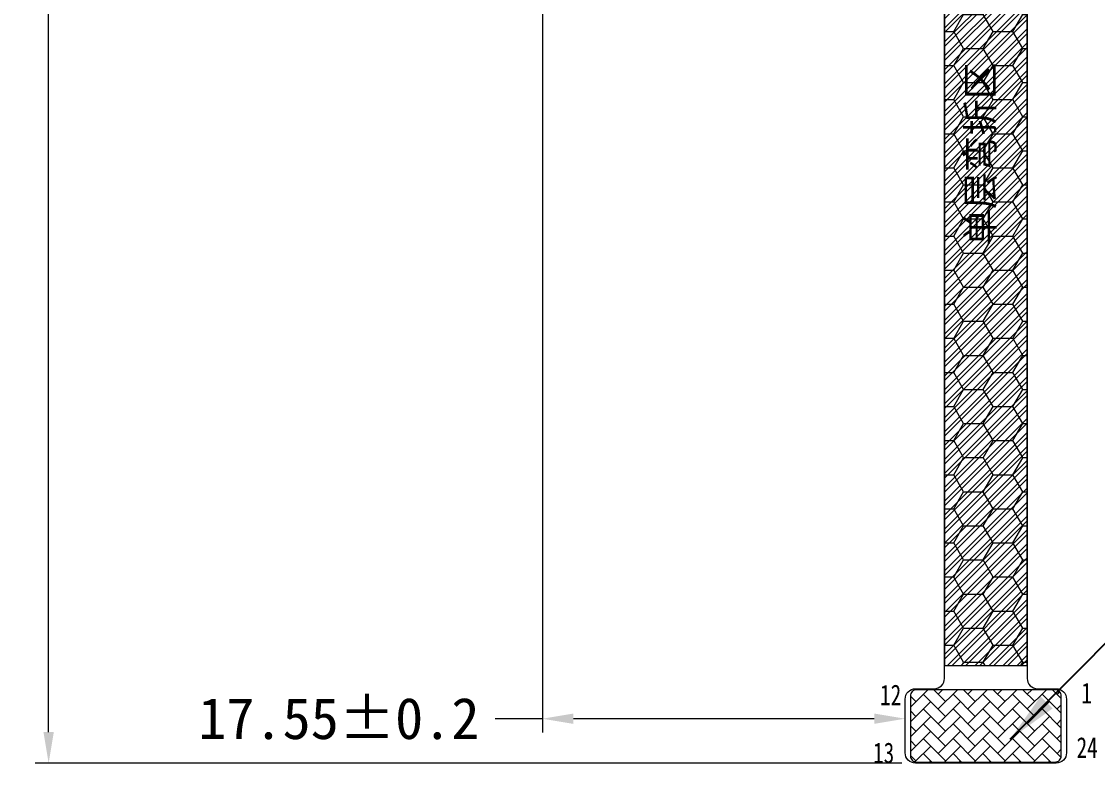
# Model space of a CAD drawing. Header units: millimetres. Extents: x -2596 to -724, y -1791 to -1070.
# Drawn here: x -2133.5 to -2081.5, y -1685.8 to -1649.9 of the extents above; entities that cross this region are included whole.
import ezdxf

# ---------------------------------------------------------------- set-up
doc = ezdxf.new("R2010")
doc.units = ezdxf.units.MM
doc.layers.add('EMI', color=150, linetype='Continuous')
doc.layers.add('FPC', color=30, linetype='Continuous')
for name, color, linetype, lineweight in [('Main-FPC', 2, 'Continuous', 5), ('TFPC', 50, 'Continuous', 5), ('标注', 3, 'Continuous', 15)]:
    doc.layers.add(name, color=color, linetype=linetype, lineweight=lineweight)
doc.styles.add('ROMANC', font='romanc.shx', dxfattribs={"bigfont": 'gbcbig.shx'})
doc.styles.get("Standard").update_dxf_attribs({"font": 'txt.shx'})
doc.styles.add('W0$254', font='', dxfattribs={"width": 0.75})
doc.styles.add('宋', font='', dxfattribs={"height": 2})
doc.styles.add('宋体', font='', dxfattribs={"width": 0.75})
doc.styles.add('汉字', font='')
doc.styles.get('W0$254').set_extended_font_data('SimSun')
doc.styles.get('宋').set_extended_font_data('SimSun')
doc.styles.get('宋体').set_extended_font_data('SimSun')
doc.styles.get('汉字').set_extended_font_data('SimSun')
doc.dimstyles.new('ISO-25$7', dxfattribs={"dimscale": 0.5, "dimtxt": 2.5, "dimasz": 2, "dimexe": 0.65, "dimexo": 0, "dimtad": 0, "dimtoh": 1, "dimzin": 1, "dimdsep": 46, "dimtxsty": '宋体', "dimcen": 1.6, "dimclrt": 7, "dimazin": 0, "dimtfac": 1, "dimtix": 1, "dimtmove": 1, "dimatfit": 3, "dimfxl": 1, "dimtolj": 1, "dimtzin": 1, "dimarcsym": 0})
doc.dimstyles.new('YanXiu', dxfattribs={"dimtxt": 2.5, "dimasz": 2.2, "dimexe": 0.66, "dimexo": 0.66, "dimgap": 0.66, "dimtad": 0, "dimdsep": 46, "dimtxsty": 'ROMANC', "dimcen": 0, "dimclrd": 256, "dimclre": 131, "dimclrt": 42, "dimazin": 2, "dimtfac": 1, "dimtofl": 0, "dimtmove": 0, "dimatfit": 3, "dimfxl": 1, "dimlwd": 5, "dimlwe": 5, "dimarcsym": 0})

# ---------------------------------------------------------------- blocks, each defined once
blk = doc.blocks.new('*D650')
at = {"layer": 'Defpoints', "color": 0}
for p in [(-2108.352, -1609.987), (-2090.804, -1683.659), (-2090.804, -1684.007)]:
    blk.add_point(p, dxfattribs=at)
at = {"layer": '标注', "lineweight": 5}
for p, q in [((-2108.352, -1610.647), (-2108.352, -1684.319)), ((-2090.804, -1683.347), (-2090.804, -1682.999)), ((-2108.352, -1683.659), (-2110.637, -1683.659)), ((-2092.304, -1683.659), (-2106.852, -1683.659))]:
    blk.add_line(p, q, dxfattribs=at)
at = {"layer": '标注'}
for points in [[(-2106.852, -1683.409), (-2106.852, -1683.909), (-2108.352, -1683.659)], [(-2092.304, -1683.409), (-2092.304, -1683.909), (-2090.804, -1683.659)]]:
    blk.add_solid(points, dxfattribs=at)
at = {"layer": '标注', "insert": (-2118.196, -1683.659), "char_height": 2, "attachment_point": 5, "style": '宋'}
blk.add_mtext('17.55±0.2', dxfattribs=at)
blk = doc.blocks.new('*D652')
at = {"layer": 'Defpoints', "color": 0}
for p in [(-2105.502, -1612.837), (-2132.231, -1685.807), (-2090.304, -1685.807)]:
    blk.add_point(p, dxfattribs=at)
at = {"layer": '标注', "lineweight": 5}
for p, q in [((-2106.162, -1612.837), (-2132.891, -1612.837)), ((-2132.231, -1614.337), (-2132.231, -1623.649)), ((-2132.231, -1684.307), (-2132.231, -1638.913)), ((-2090.964, -1685.807), (-2132.891, -1685.807))]:
    blk.add_line(p, q, dxfattribs=at)
at = {"layer": '标注'}
for points in [[(-2132.481, -1614.337), (-2131.981, -1614.337), (-2132.231, -1612.837)], [(-2132.481, -1684.307), (-2131.981, -1684.307), (-2132.231, -1685.807)]]:
    blk.add_solid(points, dxfattribs=at)
at = {"layer": '标注', "insert": (-2132.231, -1631.281), "char_height": 2, "attachment_point": 5, "rotation": 90, "style": '宋'}
blk.add_mtext('72.97±0.5', dxfattribs=at)

msp = doc.modelspace()

# ---------------------------------------------------------------- hatches: boundary and pattern name
at = {"layer": 'EMI', "lineweight": 5}
h = msp.add_hatch(dxfattribs=at)
h.set_pattern_fill('HONEY', color=256, scale=0.3)
h.set_pattern_definition([(0, (-482.0658, 0.1958), (1.42875, 0.824889), [0.9525, -1.905]), (120, (-482.0658, 0.1958), (-1.42874983, 0.8248893), [0.9525, -1.905]), (60, (-482.0658, 0.1958), (1.7e-07, 1.6497783), [-1.905, 0.9525])])
h.paths.add_polyline_path([(-2082.904, -1635.935), (-2073.572, -1635.935, 0.414214), (-2072.572, -1634.935), (-2072.572, -1631.401), (-2081.918, -1631.401), (-2081.918, -1625.131), (-2097.662, -1625.131), (-2097.662, -1627.081, -0.414214), (-2098.662, -1628.081), (-2107.852, -1628.081), (-2107.852, -1630.694), (-2096.775, -1630.694), (-2096.775, -1635.935), (-2090.904, -1635.935, -0.414214), (-2088.904, -1637.935), (-2088.904, -1681.081), (-2084.904, -1681.081), (-2084.904, -1637.935, -0.414214)])
at = {"layer": 'Main-FPC', "lineweight": 5}
h = msp.add_hatch(dxfattribs=at)
h.set_pattern_fill('AR-HBONE', color=4, scale=0.005, angle=180)
h.set_pattern_definition([(225, (-3624.11486, -1844.47373), (-2e-16, -0.71842049), [1.524, -0.508]), (315, (-3624.47407, -1844.83294), (-2e-16, -0.71842049), [1.524, -0.508])])
edge = h.paths.add_edge_path()
edge.add_line((-2083.554, -1682.257), (-2090.254, -1682.257))
edge.add_arc((-2090.254, -1682.557), 0.3, 90, 180)
edge.add_line((-2090.554, -1682.557), (-2090.554, -1685.457))
edge.add_arc((-2090.254, -1685.457), 0.3, 180, 270)
edge.add_line((-2090.254, -1685.757), (-2083.554, -1685.757))
edge.add_arc((-2083.554, -1685.457), 0.3, 270, 360)
edge.add_line((-2083.254, -1685.457), (-2083.254, -1682.557))
edge.add_arc((-2083.554, -1682.557), 0.3, 360, 450)
at = {"layer": 'TFPC', "lineweight": 5}
h = msp.add_hatch(dxfattribs=at)
h.set_pattern_fill('ANSI32', color=252, scale=0.05)
h.set_pattern_definition([(45, (-3624.11486, -1844.47373), (-0.3367596, 0.3367596), []), (45, (-3623.89035, -1844.47373), (-0.3367596, 0.3367596), [])])
h.paths.add_polyline_path([(-2084.904, -1637.935), (-2088.904, -1637.935), (-2088.904, -1681.081), (-2084.904, -1681.081)])

# ---------------------------------------------------------------- linework, layer by layer
at = {"layer": 'EMI', "lineweight": 5}
msp.add_lwpolyline([(-2098.662, -1628.081), (-2107.852, -1628.081), (-2107.852, -1630.694), (-2096.775, -1630.694), (-2096.775, -1635.935), (-2090.904, -1635.935, -0.414214), (-2088.904, -1637.935), (-2088.904, -1681.081), (-2084.904, -1681.081), (-2084.904, -1637.935, -0.414214), (-2082.904, -1635.935), (-2073.572, -1635.935, 0.414214), (-2072.572, -1634.935), (-2072.572, -1631.401), (-2081.918, -1631.401), (-2081.918, -1625.131), (-2097.662, -1625.131), (-2097.662, -1627.081, -0.414214)], format="xyb", close=True, dxfattribs=at)
at = {"layer": 'EMI', "color": 0, "lineweight": 5}
msp.add_lwpolyline([(-2073.572, -1635.935), (-2082.904, -1635.935, 0.414214), (-2084.904, -1637.935), (-2084.904, -1681.707, 0.414214), (-2084.404, -1682.207), (-2083.504, -1682.207, -0.414214), (-2083.004, -1682.707), (-2083.004, -1685.307, -0.414214), (-2083.504, -1685.807), (-2090.304, -1685.807, -0.414214), (-2090.804, -1685.307), (-2090.804, -1682.707, -0.414214), (-2090.304, -1682.207), (-2089.404, -1682.207, 0.414214), (-2088.904, -1681.707), (-2088.904, -1637.935, 0.414214), (-2090.904, -1635.935), (-2106.852, -1635.935)], format="xyb", dxfattribs=at)
at = {"layer": 'FPC', "color": 4, "lineweight": 5}
msp.add_lwpolyline([(-2083.554, -1682.257), (-2090.254, -1682.257, 0.414214), (-2090.554, -1682.557), (-2090.554, -1685.457, 0.414214), (-2090.254, -1685.757), (-2083.554, -1685.757, 0.414214), (-2083.254, -1685.457), (-2083.254, -1682.557, 0.414214)], format="xyb", close=True, dxfattribs=at)
at = {"layer": 'TFPC', "color": 252, "lineweight": 5}
msp.add_lwpolyline([(-2084.904, -1637.935), (-2088.904, -1637.935), (-2088.904, -1681.081), (-2084.904, -1681.081)], close=True, dxfattribs=at)

# ---------------------------------------------------------------- texts
at = {"layer": 'FPC', "color": 1, "linetype": 'Continuous', "char_height": 1, "width": 1, "attachment_point": 1, "style": 'W0$254'}
for s, insert in [('{\\fSimSun|b0|i0|c134|p2;12}', (-2092.017, -1682.008)), ('{\\fSimSun|b0|i0|c134|p2;1}', (-2082.285, -1681.915)), ('{\\fSimSun|b0|i0|c134|p2;13}', (-2092.355, -1684.81)), ('{\\fSimSun|b0|i0|c134|p2;24}', (-2082.515, -1684.553))]:
    msp.add_mtext(s, dxfattribs=dict(at, insert=insert))
at = {"layer": 'TFPC', "color": 255, "lineweight": 5, "insert": (-2087.821, -1660.77), "char_height": 1.3, "width": 11.22995, "attachment_point": 1, "rotation": 90, "style": '汉字'}
msp.add_mtext('{\\fMicrosoft YaHei|b0|i0|c134|p34;单层弯折区}', dxfattribs=at)

# ---------------------------------------------------------------- dimensions: what is measured, and where the dimension line sits
at = {"layer": '标注'}
dim = msp.add_linear_dim(base=(-2090.804, -1683.659), p1=(-2108.352, -1609.987), p2=(-2090.804, -1684.007), dimstyle='YanXiu', override={"dimasz": 1.5, "dimgap": 0.66, "dimtxsty": '宋', "dimclre": 256, "dimclrt": 256, "dimtol": 1, "dimlim": 0, "dimtp": 0.2, "dimtm": 0.2}, dxfattribs=at)
dim.commit()
dim.dimension.update_dxf_attribs({"geometry": '*D650', "text_midpoint": (-2118.196, -1683.659), "dimtype": 160})
dim = msp.add_linear_dim(base=(-2132.231, -1685.807), p1=(-2105.502, -1612.837), p2=(-2090.304, -1685.807), angle=90, dimstyle='YanXiu', override={"dimasz": 1.5, "dimtxsty": '宋', "dimclre": 256, "dimclrt": 256, "dimtol": 1, "dimtp": 0.5, "dimtm": 0.5}, dxfattribs=at)
dim.commit()
dim.dimension.update_dxf_attribs({"geometry": '*D652', "text_midpoint": (-2132.231, -1631.281), "dimtype": 160})

# ---------------------------------------------------------------- leaders
at = {"color": 3}
msp.add_leader([(-2085.727, -1684.648), (-2080.042, -1678.915), (-2064.819, -1678.915)], dimstyle='ISO-25$7', override={"dimscale": 1, "dimasz": 2.5, "dimexe": 1.25, "dimexo": 0.625, "dimtoh": 0, "dimzin": 8, "dimtxsty": 'Standard', "dimcen": 2.5, "dimclrt": 0, "dimadec": 0, "dimtix": 0, "dimtmove": 0, "dimtzin": 8}, dxfattribs=at)

doc.saveas('drawing.dxf')
